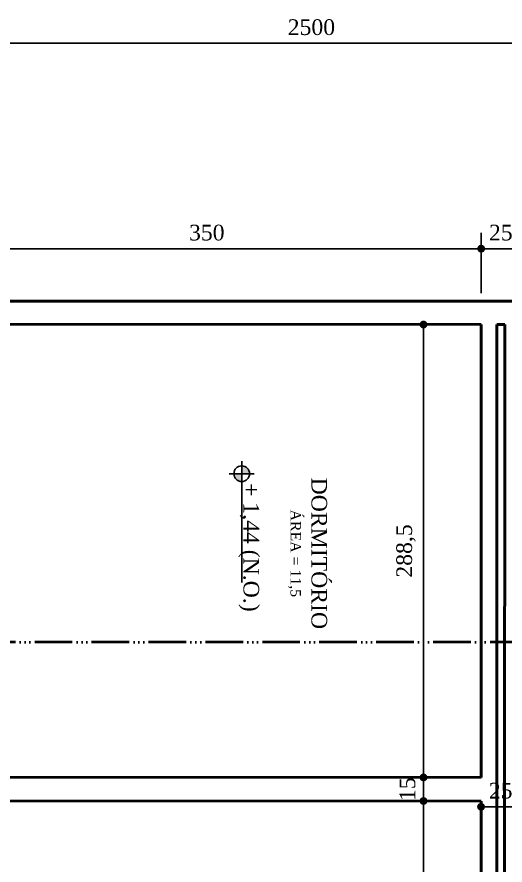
# Model space of a CAD drawing. Header units: centimetres. Extents: x -48696 to 156237, y -5617 to 29024.
# Drawn here: x 81017 to 81329, y 15178 to 15718 of the extents above; entities that cross this region are included whole.
import ezdxf

# ---------------------------------------------------------------- set-up
doc = ezdxf.new("R2010")
doc.units = ezdxf.units.CM
doc.linetypes.add('ACAD_ISO06W100', pattern=[36, 24, -3, 0, -3, 0, -3, 0, -3])
for name, color, linetype, lineweight in [('Corte Planta', 4, 'ACAD_ISO06W100', 40), ('Parede Baixa', 5, 'Continuous', 50), ('Parede Corte', 4, 'Continuous', 40), ('Portas - Janelas', 2, 'Continuous', 20)]:
    doc.layers.add(name, color=color, linetype=linetype, lineweight=lineweight)
for name, color, linetype in [('Hachuria - Moveis', 1, 'Continuous'), ('PN010', 1, 'Continuous'), ('Portas-Cotas', 2, 'Continuous'), ('Texto', 2, 'Continuous')]:
    doc.layers.add(name, color=color, linetype=linetype)
doc.styles.add('Valéria', font='romantic.ttf', dxfattribs={"height": 10})
doc.dimstyles.new('Cota - 50', dxfattribs={"dimtxt": 10, "dimasz": 5, "dimexe": 10, "dimexo": 20, "dimgap": 5, "dimtad": 1, "dimtxsty": 'Valéria', "dimblk": 'DOT', "dimcen": 0, "dimclrd": 12, "dimclre": 12, "dimclrt": 2, "dimazin": 2, "dimtfac": 1, "dimtix": 1, "dimtmove": 0, "dimatfit": 3, "dimldrblk": 'DOT', "dimfxl": 1, "dimarcsym": 0})

# ---------------------------------------------------------------- blocks, each defined once
blk = doc.blocks.new('_Dot')
at = {"color": 0, "linetype": 'ByBlock', "lineweight": -2}
blk.add_line((-0.5, 0), (-1, 0), dxfattribs=at)
at = {"color": 0, "linetype": 'ByBlock', "const_width": 0.5}
blk.add_lwpolyline([(-0.25, 0, 1), (0.25, 0, 1)], format="xyb", close=True, dxfattribs=at)
blk = doc.blocks.new('*D1427')
at = {"color": 12, "lineweight": -2, "transparency": 16777216}
for p, q in [((81313.41, 15542.47), (81313.41, 15580.84)), ((81338.41, 15542.47), (81338.41, 15580.84)), ((81333.41, 15570.84), (81318.41, 15570.84))]:
    blk.add_line(p, q, dxfattribs=at)
at = {"layer": 'Defpoints', "color": 0, "transparency": 16777216}
for p in [(81313.41, 15570.84), (81313.41, 15522.47), (81338.41, 15522.47)]:
    blk.add_point(p, dxfattribs=at)
at = {"color": 12, "lineweight": -2, "transparency": 16777216, "xscale": 5, "yscale": 5, "zscale": 5, "rotation": 180}
blk.add_blockref('_Dot', (81313.41, 15570.84), dxfattribs=at)
at = {"color": 12, "lineweight": -2, "transparency": 16777216, "xscale": 5, "yscale": 5, "zscale": 5}
blk.add_blockref('_Dot', (81338.41, 15570.84), dxfattribs=at)
at = {"color": 2, "transparency": 16777216, "insert": (81325.91, 15581.03), "char_height": 10, "attachment_point": 5, "style": 'Valéria'}
blk.add_mtext('25', dxfattribs=at)
blk = doc.blocks.new('*D1428')
at = {"color": 12, "lineweight": -2, "transparency": 16777216}
for p, q in [((80963.41, 15539.97), (80963.41, 15580.84)), ((81313.41, 15542.47), (81313.41, 15580.84)), ((81308.41, 15570.84), (80968.41, 15570.84))]:
    blk.add_line(p, q, dxfattribs=at)
at = {"layer": 'Defpoints', "color": 0, "transparency": 16777216}
for p in [(80963.41, 15570.84), (80963.41, 15519.97), (81313.41, 15522.47)]:
    blk.add_point(p, dxfattribs=at)
at = {"color": 12, "lineweight": -2, "transparency": 16777216, "xscale": 5, "yscale": 5, "zscale": 5, "rotation": 180}
blk.add_blockref('_Dot', (80963.41, 15570.84), dxfattribs=at)
at = {"color": 12, "lineweight": -2, "transparency": 16777216, "xscale": 5, "yscale": 5, "zscale": 5}
blk.add_blockref('_Dot', (81313.41, 15570.84), dxfattribs=at)
at = {"color": 2, "transparency": 16777216, "insert": (81138.41, 15581.03), "char_height": 10, "attachment_point": 5, "style": 'Valéria'}
blk.add_mtext('350', dxfattribs=at)
blk = doc.blocks.new('*D1471')
at = {"color": 12, "lineweight": -2, "transparency": 16777216}
for p, q in [((81293.33, 15522.47), (81266.62, 15522.47)), ((81276.62, 15517.47), (81276.62, 15238.97)), ((81293.24, 15233.97), (81266.62, 15233.97))]:
    blk.add_line(p, q, dxfattribs=at)
at = {"layer": 'Defpoints', "color": 0, "transparency": 16777216}
for p in [(81313.33, 15522.47), (81276.62, 15233.97), (81313.24, 15233.97)]:
    blk.add_point(p, dxfattribs=at)
at = {"color": 12, "lineweight": -2, "transparency": 16777216, "xscale": 5, "yscale": 5, "zscale": 5}
for p, rotation in [((81276.62, 15522.47), 90), ((81276.62, 15233.97), 270)]:
    blk.add_blockref('_Dot', p, dxfattribs=dict(at, rotation=rotation))
at = {"color": 2, "transparency": 16777216, "insert": (81265.47, 15378.22), "char_height": 10, "attachment_point": 5, "rotation": 90, "style": 'Valéria'}
blk.add_mtext('288,5', dxfattribs=at)
blk = doc.blocks.new('*D1472')
at = {"color": 12, "lineweight": -2, "transparency": 16777216}
for p, q in [((81293.32, 15218.95), (81266.62, 15218.95)), ((81276.62, 15213.95), (81276.62, 14935.45)), ((81293.16, 14930.45), (81266.62, 14930.45))]:
    blk.add_line(p, q, dxfattribs=at)
at = {"layer": 'Defpoints', "color": 0, "transparency": 16777216}
for p in [(81313.32, 15218.95), (81276.62, 14930.45), (81313.16, 14930.45)]:
    blk.add_point(p, dxfattribs=at)
at = {"color": 12, "lineweight": -2, "transparency": 16777216, "xscale": 5, "yscale": 5, "zscale": 5}
for p, rotation in [((81276.62, 15218.95), 90), ((81276.62, 14930.45), 270)]:
    blk.add_blockref('_Dot', p, dxfattribs=dict(at, rotation=rotation))
at = {"color": 2, "transparency": 16777216, "insert": (81265.47, 15074.7), "char_height": 10, "attachment_point": 5, "rotation": 90, "style": 'Valéria'}
blk.add_mtext('288,5', dxfattribs=at)
blk = doc.blocks.new('*D1473')
at = {"color": 12, "lineweight": -2, "transparency": 16777216}
for p, q in [((81276.62, 15238.95), (81276.62, 15243.95)), ((81293.33, 15233.95), (81266.62, 15233.95)), ((81276.62, 15233.95), (81276.62, 15218.95)), ((81293.32, 15218.95), (81266.62, 15218.95)), ((81276.62, 15213.95), (81276.62, 15208.95))]:
    blk.add_line(p, q, dxfattribs=at)
at = {"layer": 'Defpoints', "color": 0, "transparency": 16777216}
for p in [(81313.33, 15233.95), (81276.62, 15218.95), (81313.32, 15218.95)]:
    blk.add_point(p, dxfattribs=at)
at = {"color": 12, "lineweight": -2, "transparency": 16777216, "xscale": 5, "yscale": 5, "zscale": 5}
for p, rotation in [((81276.62, 15233.95), 270), ((81276.62, 15218.95), 90)]:
    blk.add_blockref('_Dot', p, dxfattribs=dict(at, rotation=rotation))
at = {"color": 2, "transparency": 16777216, "insert": (81266.43, 15226.45), "char_height": 10, "attachment_point": 5, "rotation": 90, "style": 'Valéria'}
blk.add_mtext('15', dxfattribs=at)
blk = doc.blocks.new('*D1486')
at = {"color": 12, "lineweight": -2, "transparency": 16777216}
for p, q in [((79954.85, 15566.42), (79954.85, 15711.71)), ((82455.41, 15557.46), (82455.41, 15711.71)), ((79959.85, 15701.71), (82450.41, 15701.71))]:
    blk.add_line(p, q, dxfattribs=at)
at = {"layer": 'Defpoints', "color": 0, "transparency": 16777216}
for p in [(82455.41, 15701.71), (79954.85, 15546.42), (82455.41, 15537.46)]:
    blk.add_point(p, dxfattribs=at)
at = {"color": 12, "lineweight": -2, "transparency": 16777216, "xscale": 5, "yscale": 5, "zscale": 5, "rotation": 180}
blk.add_blockref('_Dot', (79954.85, 15701.71), dxfattribs=at)
at = {"color": 12, "lineweight": -2, "transparency": 16777216, "xscale": 5, "yscale": 5, "zscale": 5}
blk.add_blockref('_Dot', (82455.41, 15701.71), dxfattribs=at)
at = {"color": 2, "transparency": 16777216, "insert": (81205.13, 15711.91), "char_height": 10, "attachment_point": 5, "style": 'Valéria'}
blk.add_mtext('2500', dxfattribs=at)
blk = doc.blocks.new('*D1657')
at = {"color": 12, "lineweight": -2, "transparency": 16777216}
for p, q in [((81318.32, 15215.25), (81333.32, 15215.25)), ((81313.32, 15198.95), (81313.32, 15205.25)), ((81338.32, 15198.94), (81338.32, 15205.25))]:
    blk.add_line(p, q, dxfattribs=at)
at = {"layer": 'Defpoints', "color": 0, "transparency": 16777216}
for p in [(81313.32, 15218.95), (81338.32, 15218.94), (81338.32, 15215.25)]:
    blk.add_point(p, dxfattribs=at)
at = {"color": 12, "lineweight": -2, "transparency": 16777216, "xscale": 5, "yscale": 5, "zscale": 5, "rotation": 180}
blk.add_blockref('_Dot', (81313.32, 15215.25), dxfattribs=at)
at = {"color": 12, "lineweight": -2, "transparency": 16777216, "xscale": 5, "yscale": 5, "zscale": 5}
blk.add_blockref('_Dot', (81338.32, 15215.25), dxfattribs=at)
at = {"color": 2, "transparency": 16777216, "insert": (81325.82, 15225.44), "char_height": 10, "attachment_point": 5, "style": 'Valéria'}
blk.add_mtext('25', dxfattribs=at)

msp = doc.modelspace()

# ---------------------------------------------------------------- hatches: boundary and pattern name
at = {"layer": 'Portas - Janelas'}
h = msp.add_hatch(color=256, dxfattribs=at)
edge = h.paths.add_edge_path()
edge.add_arc((81160.67929, 15427.47279), 5, 0, 90)
edge.add_line((81160.67929, 15432.47279), (81160.67929, 15427.47279))
edge.add_line((81160.67929, 15427.47279), (81165.67929, 15427.47279))
edge = h.paths.add_edge_path()
edge.add_arc((81160.67929, 15427.47279), 5, 180, 270)
edge.add_line((81160.67929, 15422.47279), (81160.67929, 15427.47279))
edge.add_line((81160.67929, 15427.47279), (81155.67929, 15427.47279))

# ---------------------------------------------------------------- linework, layer by layer
at = {"layer": 'Corte Planta'}
msp.add_line((82831.33159, 15320.11087), (79772.79762, 15320.11087), dxfattribs=at)
at = {"layer": 'Hachuria - Moveis'}
msp.add_circle((81160.67929, 15427.47279), 5, dxfattribs=at)
at = {"layer": 'Parede Baixa'}
for p, q in [((82193.41239, 15537.46837), (80348.41406, 15537.46837)), ((81313.41169, 15522.46837), (81313.32779, 15233.94967)), ((81323.40984, 15522.46837), (81323.05428, 14299.72843)), ((81328.40984, 15522.46837), (81323.40984, 15522.46837)), ((81328.40984, 15522.46837), (81328.05428, 14299.72843)), ((80943.23725, 15234.05729), (81313.32779, 15233.94967)), ((80969.23984, 15219.04973), (81313.32343, 15218.94968)), ((81313.32343, 15218.94968), (81313.23952, 14930.39354))]:
    msp.add_line(p, q, dxfattribs=at)
at = {"layer": 'Parede Corte', "color": 5}
msp.add_line((81313.41169, 15522.46837), (80963.40978, 15522.46837), dxfattribs=at)
at = {"layer": 'PN010'}
for p, q in [((81160.67929, 15435.47279), (81160.67929, 15358.24304)), ((81168.67929, 15427.47279), (81152.67929, 15427.47279))]:
    msp.add_line(p, q, dxfattribs=at)

# ---------------------------------------------------------------- texts
at = {"layer": 'Portas-Cotas', "insert": (81215.14689, 15376.7224), "char_height": 10, "attachment_point": 2, "rotation": 270, "style": 'Valéria'}
msp.add_mtext('DORMITÓRIO\\P{\\H0.6667x;ÁREA = 11,5}', dxfattribs=at)
at = {"layer": 'Texto', "insert": (81171.7858, 15421.50931), "char_height": 10, "attachment_point": 1, "rotation": 270, "style": 'Valéria'}
msp.add_mtext('+ 1,44 (N.O.)', dxfattribs=at)

# ---------------------------------------------------------------- dimensions: what is measured, and where the dimension line sits
dim = msp.add_linear_dim(base=(82455.40803, 15701.71474), p1=(79954.85244, 15546.41506), p2=(82455.40803, 15537.46027), text='2500', dimstyle='Cota - 50', override={"dimtxsty": 'Valéria'})
dim.commit()
dim.dimension.update_dxf_attribs({"geometry": '*D1486', "text_midpoint": (81205.13023, 15711.90705)})
for base, p1, p2, picture, middle in [((80963.40832, 15570.84059), (81313.41169, 15522.46837), (80963.40832, 15519.96837), '*D1428', (81138.41, 15581.0329)), ((81313.41169, 15570.84059), (81338.40984, 15522.46837), (81313.41169, 15522.46837), '*D1427', (81325.91076, 15581.0329))]:
    dim = msp.add_linear_dim(base=base, p1=p1, p2=p2, dimstyle='Cota - 50', override={"dimtxsty": 'Valéria', "dimtmove": 1})
    dim.commit()
    dim.dimension.update_dxf_attribs({"geometry": picture, "text_midpoint": middle})
for base, p1, p2, picture, middle in [((81276.61909, 15233.96838), (81313.32779, 15522.46837), (81313.2439, 15233.96838), '*D1471', (81265.47264, 15378.21838)), ((81276.61909, 15218.94968), (81313.32779, 15233.94967), (81313.32343, 15218.94968), '*D1473', (81266.42678, 15226.44967)), ((81276.61909, 14930.44972), (81313.32343, 15218.94968), (81313.15516, 14930.44972), '*D1472', (81265.47264, 15074.6997))]:
    dim = msp.add_linear_dim(base=base, p1=p1, p2=p2, angle=270, dimstyle='Cota - 50', override={"dimtxsty": 'Valéria'})
    dim.commit()
    dim.dimension.update_dxf_attribs({"geometry": picture, "text_midpoint": middle})
dim = msp.add_linear_dim(base=(81338.32343, 15215.25146), p1=(81313.32343, 15218.94968), p2=(81338.32343, 15218.94241), dimstyle='Cota - 50')
dim.commit()
dim.dimension.update_dxf_attribs({"geometry": '*D1657', "text_midpoint": (81325.82343, 15225.44377)})

doc.saveas('drawing.dxf')
